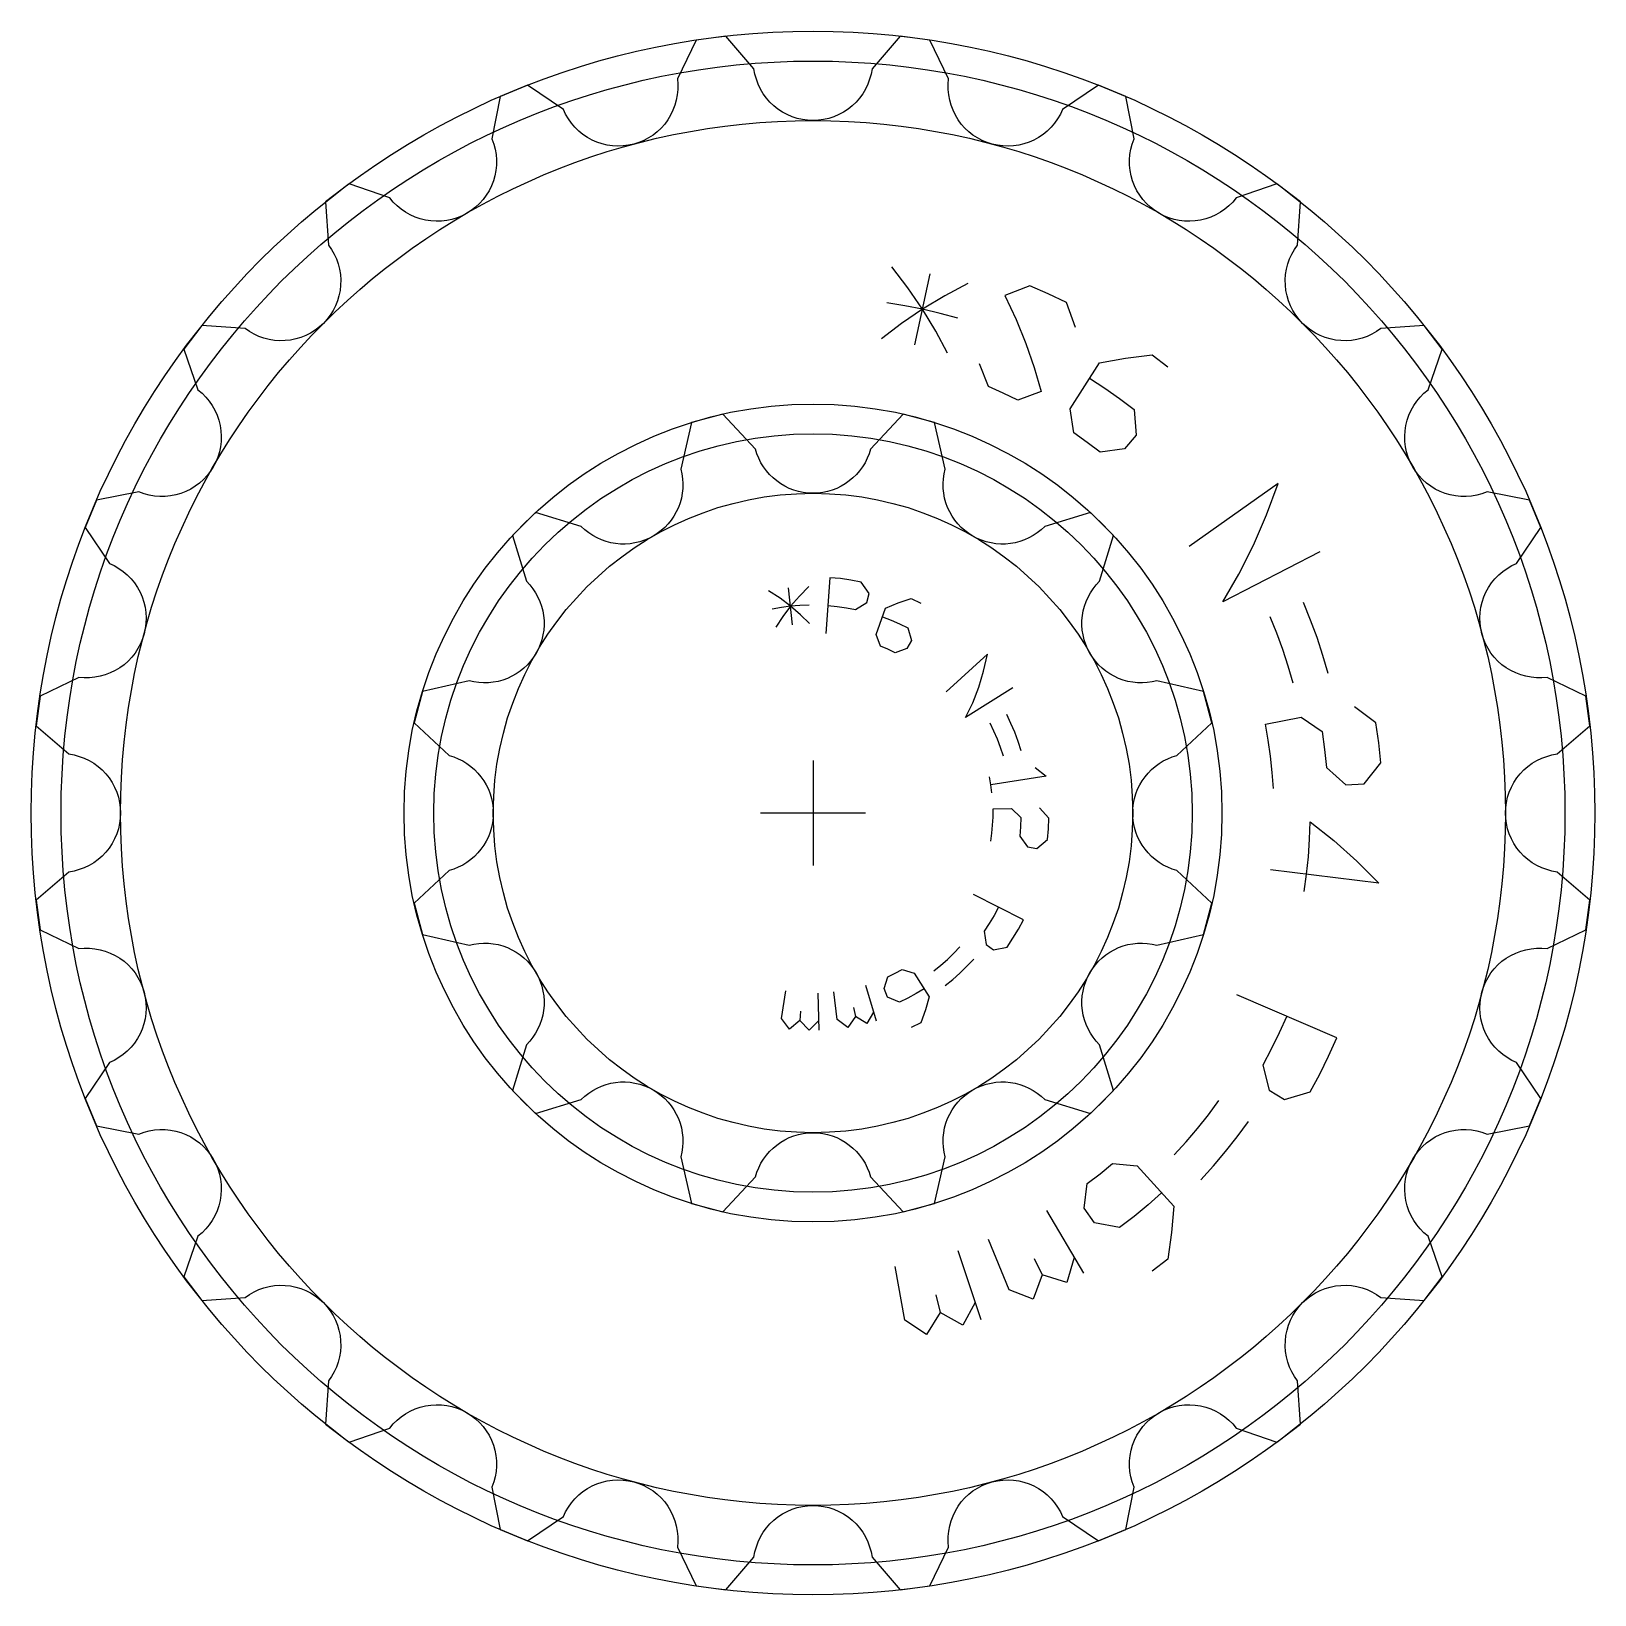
# Model space of a CAD drawing. Extents: x -23.9 to 23.9, y -23.9 to 23.9.
import ezdxf

# ---------------------------------------------------------------- set-up
doc = ezdxf.new("R2010")
doc.units = 0
for name, color, linetype in [('primarychainwheel', 7, 'CONTINUOUS'), ('primarychainwheel_guides', 5, 'CONTINUOUS'), ('primarychainwheel_texts', 7, 'CONTINUOUS'), ('secondarychainwheel', 7, 'CONTINUOUS'), ('secondarychainwheel_guides', 5, 'CONTINUOUS'), ('secondarychainwheel_texts', 7, 'CONTINUOUS')]:
    doc.layers.add(name, color=color, linetype=linetype)

msp = doc.modelspace()

# ---------------------------------------------------------------- linework, layer by layer
at = {"layer": 'primarychainwheel'}
msp.add_lwpolyline([(9.772212, 0), (9.778296, 0.148642), (9.796507, 0.29629), (9.826722, 0.441956), (9.868741, 0.584665), (9.922281, 0.723464), (9.986985, 0.857422), (10.06242, 0.985645), (10.148081, 1.107275), (10.243396, 1.221497), (10.347725, 1.327548), (10.460373, 1.424718), (10.580585, 1.512358), (10.707556, 1.589881), (10.840438, 1.656768), (10.978342, 1.712572), (11.120345, 1.75692), (12.193381, 2.754167), (11.936861, 3.711511), (10.508961, 4.038635), (10.363809, 4.00604), (10.216479, 3.985416), (10.067956, 3.976901), (9.919234, 3.980552), (9.771308, 3.996344), (9.625167, 4.024172), (9.481789, 4.06385), (9.342134, 4.115113), (9.207134, 4.177616), (9.077694, 4.250943), (8.95468, 4.334603), (8.838913, 4.428035), (8.731169, 4.530616), (8.632169, 4.641659), (8.542574, 4.76042), (8.462984, 4.886106), (8.393932, 5.017876), (8.335879, 5.154848), (8.289213, 5.296106), (8.254248, 5.440706), (8.231216, 5.587679), (8.220272, 5.736042), (8.221489, 5.884804), (8.234859, 6.032969), (8.260292, 6.179545), (8.297619, 6.323553), (8.34659, 6.464029), (8.406876, 6.600033), (8.478075, 6.730655), (8.559711, 6.855022), (8.651237, 6.972302), (8.752041, 7.08171), (9.182694, 8.481869), (8.481869, 9.182694), (7.08171, 8.752041), (6.972302, 8.651237), (6.855022, 8.559711), (6.730655, 8.478075), (6.600033, 8.406876), (6.464029, 8.34659), (6.323553, 8.297619), (6.179545, 8.260292), (6.032969, 8.234859), (5.884804, 8.221489), (5.736042, 8.220272), (5.587679, 8.231216), (5.440706, 8.254248), (5.296106, 8.289213), (5.154848, 8.335879), (5.017876, 8.393932), (4.886106, 8.462984), (4.76042, 8.542574), (4.641659, 8.632169), (4.530616, 8.731169), (4.428035, 8.838913), (4.334603, 8.95468), (4.250943, 9.077694), (4.177616, 9.207134), (4.115113, 9.342134), (4.06385, 9.481789), (4.024172, 9.625167), (3.996344, 9.771308), (3.980552, 9.919234), (3.976901, 10.067956), (3.985416, 10.216479), (4.00604, 10.363809), (4.038635, 10.508961), (3.711511, 11.936861), (2.754167, 12.193381), (1.75692, 11.120345), (1.712572, 10.978342), (1.656768, 10.840438), (1.589881, 10.707556), (1.512358, 10.580585), (1.424718, 10.460373), (1.327548, 10.347725), (1.221497, 10.243396), (1.107275, 10.148081), (0.985645, 10.06242), (0.857422, 9.986985), (0.723464, 9.922281), (0.584665, 9.868741), (0.441956, 9.826722), (0.29629, 9.796507), (0.148642, 9.778296), (0, 9.772212), (-0.148642, 9.778296), (-0.29629, 9.796507), (-0.441956, 9.826722), (-0.584665, 9.868741), (-0.723464, 9.922281), (-0.857422, 9.986985), (-0.985645, 10.06242), (-1.107275, 10.148081), (-1.221497, 10.243396), (-1.327548, 10.347725), (-1.424718, 10.460373), (-1.512358, 10.580585), (-1.589881, 10.707556), (-1.656768, 10.840438), (-1.712572, 10.978342), (-1.75692, 11.120345), (-2.754167, 12.193381), (-3.711511, 11.936861), (-4.038635, 10.508961), (-4.00604, 10.363809), (-3.985416, 10.216479), (-3.976901, 10.067956), (-3.980552, 9.919234), (-3.996344, 9.771308), (-4.024172, 9.625167), (-4.06385, 9.481789), (-4.115113, 9.342134), (-4.177616, 9.207134), (-4.250943, 9.077694), (-4.334603, 8.95468), (-4.428035, 8.838913), (-4.530616, 8.731169), (-4.641659, 8.632169), (-4.76042, 8.542574), (-4.886106, 8.462984), (-5.017876, 8.393932), (-5.154848, 8.335879), (-5.296106, 8.289213), (-5.440706, 8.254248), (-5.587679, 8.231216), (-5.736042, 8.220272), (-5.884804, 8.221489), (-6.032969, 8.234859), (-6.179545, 8.260292), (-6.323553, 8.297619), (-6.464029, 8.34659), (-6.600033, 8.406876), (-6.730655, 8.478075), (-6.855022, 8.559711), (-6.972302, 8.651237), (-7.08171, 8.752041), (-8.481869, 9.182694), (-9.182694, 8.481869), (-8.752041, 7.08171), (-8.651237, 6.972302), (-8.559711, 6.855022), (-8.478075, 6.730655), (-8.406876, 6.600033), (-8.34659, 6.464029), (-8.297619, 6.323553), (-8.260292, 6.179545), (-8.234859, 6.032969), (-8.221489, 5.884804), (-8.220272, 5.736042), (-8.231216, 5.587679), (-8.254248, 5.440706), (-8.289213, 5.296106), (-8.335879, 5.154848), (-8.393932, 5.017876), (-8.462984, 4.886106), (-8.542574, 4.76042), (-8.632169, 4.641659), (-8.731169, 4.530616), (-8.838913, 4.428035), (-8.95468, 4.334603), (-9.077694, 4.250943), (-9.207134, 4.177616), (-9.342134, 4.115113), (-9.481789, 4.06385), (-9.625167, 4.024172), (-9.771308, 3.996344), (-9.919234, 3.980552), (-10.067956, 3.976901), (-10.216479, 3.985416), (-10.363809, 4.00604), (-10.508961, 4.038635), (-11.936861, 3.711511), (-12.193381, 2.754167), (-11.120345, 1.75692), (-10.978342, 1.712572), (-10.840438, 1.656768), (-10.707556, 1.589881), (-10.580585, 1.512358), (-10.460373, 1.424718), (-10.347725, 1.327548), (-10.243396, 1.221497), (-10.148081, 1.107275), (-10.06242, 0.985645), (-9.986985, 0.857422), (-9.922281, 0.723464), (-9.868741, 0.584665), (-9.826722, 0.441956), (-9.796507, 0.29629), (-9.778296, 0.148642), (-9.772212, 0), (-9.778296, -0.148642), (-9.796507, -0.29629), (-9.826722, -0.441956), (-9.868741, -0.584665), (-9.922281, -0.723464), (-9.986985, -0.857422), (-10.06242, -0.985645), (-10.148081, -1.107275), (-10.243396, -1.221497), (-10.347725, -1.327548), (-10.460373, -1.424718), (-10.580585, -1.512358), (-10.707556, -1.589881), (-10.840438, -1.656768), (-10.978342, -1.712572), (-11.120345, -1.75692), (-12.193381, -2.754167), (-11.936861, -3.711511), (-10.508961, -4.038635), (-10.363809, -4.00604), (-10.216479, -3.985416), (-10.067956, -3.976901), (-9.919234, -3.980552), (-9.771308, -3.996344), (-9.625167, -4.024172), (-9.481789, -4.06385), (-9.342134, -4.115113), (-9.207134, -4.177616), (-9.077694, -4.250943), (-8.95468, -4.334603), (-8.838913, -4.428035), (-8.731169, -4.530616), (-8.632169, -4.641659), (-8.542574, -4.76042), (-8.462984, -4.886106), (-8.393932, -5.017876), (-8.335879, -5.154848), (-8.289213, -5.296106), (-8.254248, -5.440706), (-8.231216, -5.587679), (-8.220272, -5.736042), (-8.221489, -5.884804), (-8.234859, -6.032969), (-8.260292, -6.179545), (-8.297619, -6.323553), (-8.34659, -6.464029), (-8.406876, -6.600033), (-8.478075, -6.730655), (-8.559711, -6.855022), (-8.651237, -6.972302), (-8.752041, -7.08171), (-9.182694, -8.481869), (-8.481869, -9.182694), (-7.08171, -8.752041), (-6.972302, -8.651237), (-6.855022, -8.559711), (-6.730655, -8.478075), (-6.600033, -8.406876), (-6.464029, -8.34659), (-6.323553, -8.297619), (-6.179545, -8.260292), (-6.032969, -8.234859), (-5.884804, -8.221489), (-5.736042, -8.220272), (-5.587679, -8.231216), (-5.440706, -8.254248), (-5.296106, -8.289213), (-5.154848, -8.335879), (-5.017876, -8.393932), (-4.886106, -8.462984), (-4.76042, -8.542574), (-4.641659, -8.632169), (-4.530616, -8.731169), (-4.428035, -8.838913), (-4.334603, -8.95468), (-4.250943, -9.077694), (-4.177616, -9.207134), (-4.115113, -9.342134), (-4.06385, -9.481789), (-4.024172, -9.625167), (-3.996344, -9.771308), (-3.980552, -9.919234), (-3.976901, -10.067956), (-3.985416, -10.216479), (-4.00604, -10.363809), (-4.038635, -10.508961), (-3.711511, -11.936861), (-2.754167, -12.193381), (-1.75692, -11.120345), (-1.712572, -10.978342), (-1.656768, -10.840438), (-1.589881, -10.707556), (-1.512358, -10.580585), (-1.424718, -10.460373), (-1.327548, -10.347725), (-1.221497, -10.243396), (-1.107275, -10.148081), (-0.985645, -10.06242), (-0.857422, -9.986985), (-0.723464, -9.922281), (-0.584665, -9.868741), (-0.441956, -9.826722), (-0.29629, -9.796507), (-0.148642, -9.778296), (0, -9.772212), (0.148642, -9.778296), (0.29629, -9.796507), (0.441956, -9.826722), (0.584665, -9.868741), (0.723464, -9.922281), (0.857422, -9.986985), (0.985645, -10.06242), (1.107275, -10.148081), (1.221497, -10.243396), (1.327548, -10.347725), (1.424718, -10.460373), (1.512358, -10.580585), (1.589881, -10.707556), (1.656768, -10.840438), (1.712572, -10.978342), (1.75692, -11.120345), (2.754167, -12.193381), (3.711511, -11.936861), (4.038635, -10.508961), (4.00604, -10.363809), (3.985416, -10.216479), (3.976901, -10.067956), (3.980552, -9.919234), (3.996344, -9.771308), (4.024172, -9.625167), (4.06385, -9.481789), (4.115113, -9.342134), (4.177616, -9.207134), (4.250943, -9.077694), (4.334603, -8.95468), (4.428035, -8.838913), (4.530616, -8.731169), (4.641659, -8.632169), (4.76042, -8.542574), (4.886106, -8.462984), (5.017876, -8.393932), (5.154848, -8.335879), (5.296106, -8.289213), (5.440706, -8.254248), (5.587679, -8.231216), (5.736042, -8.220272), (5.884804, -8.221489), (6.032969, -8.234859), (6.179545, -8.260292), (6.323553, -8.297619), (6.464029, -8.34659), (6.600033, -8.406876), (6.730655, -8.478075), (6.855022, -8.559711), (6.972302, -8.651237), (7.08171, -8.752041), (8.481869, -9.182694), (9.182694, -8.481869), (8.752041, -7.08171), (8.651237, -6.972302), (8.559711, -6.855022), (8.478075, -6.730655), (8.406876, -6.600033), (8.34659, -6.464029), (8.297619, -6.323553), (8.260292, -6.179545), (8.234859, -6.032969), (8.221489, -5.884804), (8.220272, -5.736042), (8.231216, -5.587679), (8.254248, -5.440706), (8.289213, -5.296106), (8.335879, -5.154848), (8.393932, -5.017876), (8.462984, -4.886106), (8.542574, -4.76042), (8.632169, -4.641659), (8.731169, -4.530616), (8.838913, -4.428035), (8.95468, -4.334603), (9.077694, -4.250943), (9.207134, -4.177616), (9.342134, -4.115113), (9.481789, -4.06385), (9.625167, -4.024172), (9.771308, -3.996344), (9.919234, -3.980552), (10.067956, -3.976901), (10.216479, -3.985416), (10.363809, -4.00604), (10.508961, -4.038635), (11.936861, -3.711511), (12.193381, -2.754167), (11.120345, -1.75692), (10.978342, -1.712572), (10.840438, -1.656768), (10.707556, -1.589881), (10.580585, -1.512358), (10.460373, -1.424718), (10.347725, -1.327548), (10.243396, -1.221497), (10.148081, -1.107275), (10.06242, -0.985645), (9.986985, -0.857422), (9.922281, -0.723464), (9.868741, -0.584665), (9.826722, -0.441956), (9.796507, -0.29629), (9.778296, -0.148642)], close=True, dxfattribs=at)
at = {"layer": 'primarychainwheel_guides'}
for p, q in [((0, 1.6), (0, -1.6)), ((1.6, 0), (-1.6, 0))]:
    msp.add_line(p, q, dxfattribs=at)
for radius in [12.500559, 11.59111, 9.772212]:
    msp.add_circle((0, 0), radius, dxfattribs=at)
at = {"layer": 'primarychainwheel_texts'}
for points in [[(0.453793, 6.341233), (0.737058, 6.314579), (1.018846, 6.275278), (1.298594, 6.223409), (1.646266, 6.434736), (1.716791, 6.710397), (1.472957, 7.05903), (1.155647, 7.117864), (0.836023, 7.162442), (0.514724, 7.192674), (0.392862, 5.489791)], [(-0.104609, 5.787424), (-0.381311, 6.060927), (-0.682661, 6.320691), (-1.007958, 6.565062), (-1.356402, 6.79242)], [(-0.125179, 6.925397), (-0.417043, 6.628883), (-0.682661, 6.320691), (-0.921597, 6.002574), (-1.13352, 5.676298)], [(-0.621553, 5.754902), (-0.743768, 6.88648)], [(-0.114894, 6.356411), (-0.399177, 6.344905), (-0.682661, 6.320691), (-0.964777, 6.283818), (-1.244961, 6.234359)], [(2.120018, 5.993553), (2.386058, 5.892698), (2.64732, 5.78004), (2.903279, 5.655805), (3.012286, 5.273174), (2.871148, 5.026105), (2.513454, 4.896396), (2.291862, 5.00395), (2.065681, 5.101481), (1.930247, 5.457048), (2.214904, 6.261806), (2.599644, 6.420175), (3.002777, 6.556129), (3.293104, 6.415214)], [(6.111677, 3.827127), (4.664723, 2.921045), (4.8806, 3.369307), (5.065004, 3.842252), (5.21618, 4.337929), (5.332489, 4.854283), (4.07001, 3.705019)], [(6.362895, 1.905145), (6.271284, 2.187925), (6.167111, 2.466324), (6.050587, 2.739783), (5.921945, 3.007754)], [(5.817729, 1.741914), (5.733966, 2.000466), (5.638719, 2.255011), (5.532179, 2.505041), (5.414558, 2.750052)], [(5.469412, 0.614552), (5.436439, 0.858648), (5.392577, 1.101025)], [(6.786518, 1.385632), (7.122773, 1.124993), (5.436439, 0.858648)], [(5.436439, -0.858648), (5.469412, -0.614552), (5.491432, -0.369224), (5.502452, -0.123157), (5.502452, 0.123157), (6.071389, 0.135891), (6.355857, -0.142258), (6.343128, -0.426489), (6.317693, -0.709866), (6.560662, -1.036212), (6.841717, -1.080602), (7.165974, -0.80518), (7.194824, -0.483754), (7.209263, -0.161359), (6.924794, 0.154992)], [(5.668252, -2.878903), (5.533768, -3.129629), (5.3882, -3.374086), (5.231841, -3.611786), (5.291697, -4.014219), (5.518391, -4.186186), (5.934324, -4.096743), (6.111677, -3.827127), (6.27679, -3.549846), (6.429332, -3.265455), (4.907172, -2.492351)], [(3.69108, -4.822464), (3.90315, -4.652488), (4.107403, -4.473195), (4.303429, -4.284942), (4.490836, -4.088107)], [(4.036963, -5.274367), (4.268906, -5.088463), (4.492299, -4.892368), (4.706694, -4.686475), (4.911663, -4.471195)], [(3.397252, -5.373624), (3.153423, -5.520243), (2.903279, -5.655805), (2.64732, -5.78004), (2.279266, -5.628959), (2.172473, -5.36522), (2.291862, -5.00395), (2.513454, -4.896396), (2.730011, -4.779036), (3.093151, -4.892611), (3.549302, -5.614131), (3.435698, -6.014381), (3.293104, -6.415214), (3.002777, -6.556129)], [(0.169619, -6.355186), (-0.120036, -6.640904), (-0.399177, -6.344905), (-0.713215, -6.603585), (-0.964777, -6.283818), (-0.835236, -5.440085)], [(0.146844, -5.501871), (0.177211, -6.639624)], [(1.849732, -6.082405), (1.646266, -6.434736), (1.298594, -6.223409), (1.064446, -6.55614), (0.737058, -6.314579), (0.638092, -5.466716)], [(1.601367, -5.265716), (1.93252, -6.354635)], [(-0.381311, -6.060927), (-0.399177, -6.344905)], [(1.240473, -5.944868), (1.298594, -6.223409)]]:
    msp.add_lwpolyline(points, dxfattribs=at)
at = {"layer": 'secondarychainwheel'}
msp.add_lwpolyline([(21.164995, 0), (21.172356, 0.163468), (21.194378, 0.325613), (21.230883, 0.485123), (21.281576, 0.640707), (21.346046, 0.791105), (21.423772, 0.9351), (21.514125, 1.071528), (21.616373, 1.199283), (21.729689, 1.317331), (21.853156, 1.424718), (21.985774, 1.520575), (22.12647, 1.604125), (22.274106, 1.674691), (22.427486, 1.731705), (22.58537, 1.774702), (22.746479, 1.803337), (23.744068, 2.666647), (23.625187, 3.569634), (22.438149, 4.145332), (22.275119, 4.131293), (22.111486, 4.131962), (21.948576, 4.147335), (21.787707, 4.177287), (21.630181, 4.221575), (21.477272, 4.279841), (21.330218, 4.351613), (21.19021, 4.436311), (21.058381, 4.533249), (20.935797, 4.641643), (20.82345, 4.760615), (20.722251, 4.889202), (20.633017, 5.026364), (20.556472, 5.17099), (20.493234, 5.321911), (20.443815, 5.477904), (20.408616, 5.637707), (20.387922, 5.800027), (20.381899, 5.96355), (20.390596, 6.126952), (20.413944, 6.288912), (20.451753, 6.448118), (20.503717, 6.603281), (20.569416, 6.753147), (20.648317, 6.896502), (20.739783, 7.032185), (20.843073, 7.159099), (20.957351, 7.276217), (21.081692, 7.382591), (21.21509, 7.477359), (21.356465, 7.559755), (21.504674, 7.629111), (22.24483, 8.7212), (21.896289, 9.56265), (20.600697, 9.811504), (20.446855, 9.755748), (20.288625, 9.714043), (20.127287, 9.686728), (19.964148, 9.674023), (19.800526, 9.676031), (19.637747, 9.692736), (19.477128, 9.724002), (19.319969, 9.769577), (19.167543, 9.829092), (19.021081, 9.902066), (18.881771, 9.987906), (18.750739, 10.085919), (18.629045, 10.195312), (18.517676, 10.315199), (18.417532, 10.44461), (18.329423, 10.582498), (18.254064, 10.727745), (18.192063, 10.879178), (18.143922, 11.03557), (18.110032, 11.195656), (18.090666, 11.35814), (18.085981, 11.521707), (18.096015, 11.685033), (18.120687, 11.846796), (18.159797, 12.005687), (18.213029, 12.16042), (18.279951, 12.309743), (18.360023, 12.452448), (18.452596, 12.587378), (18.556921, 12.713443), (18.672153, 12.829622), (18.79736, 12.934975), (19.229643, 14.181418), (18.675195, 14.903988), (17.359341, 14.809038), (17.225172, 14.715364), (17.083128, 14.634128), (16.934357, 14.565986), (16.780065, 14.51149), (16.621499, 14.471081), (16.459943, 14.445087), (16.296704, 14.433717), (16.133105, 14.437063), (15.970468, 14.455099), (15.81011, 14.487679), (15.65333, 14.534538), (15.501395, 14.595298), (15.355535, 14.669467), (15.216931, 14.756445), (15.086706, 14.855527), (14.965912, 14.965912), (14.855527, 15.086706), (14.756445, 15.216931), (14.669467, 15.355535), (14.595298, 15.501395), (14.534538, 15.65333), (14.487679, 15.81011), (14.455099, 15.970468), (14.437063, 16.133105), (14.433717, 16.296704), (14.445087, 16.459943), (14.471081, 16.621499), (14.51149, 16.780065), (14.565986, 16.934357), (14.634128, 17.083128), (14.715364, 17.225172), (14.809038, 17.359341), (14.903988, 18.675195), (14.181418, 19.229643), (12.934975, 18.79736), (12.829622, 18.672153), (12.713443, 18.556921), (12.587378, 18.452596), (12.452448, 18.360023), (12.309743, 18.279951), (12.16042, 18.213029), (12.005687, 18.159797), (11.846796, 18.120687), (11.685033, 18.096015), (11.521707, 18.085981), (11.35814, 18.090666), (11.195656, 18.110032), (11.03557, 18.143922), (10.879178, 18.192063), (10.727745, 18.254064), (10.582498, 18.329423), (10.44461, 18.417532), (10.315199, 18.517676), (10.195312, 18.629045), (10.085919, 18.750739), (9.987906, 18.881771), (9.902066, 19.021081), (9.829092, 19.167543), (9.769577, 19.319969), (9.724002, 19.477128), (9.692736, 19.637747), (9.676031, 19.800526), (9.674023, 19.964148), (9.686728, 20.127287), (9.714043, 20.288625), (9.755748, 20.446855), (9.811504, 20.600697), (9.56265, 21.896289), (8.7212, 22.24483), (7.629111, 21.504674), (7.559755, 21.356465), (7.477359, 21.21509), (7.382591, 21.081692), (7.276217, 20.957351), (7.159099, 20.843073), (7.032185, 20.739783), (6.896502, 20.648317), (6.753147, 20.569416), (6.603281, 20.503717), (6.448118, 20.451753), (6.288912, 20.413944), (6.126952, 20.390596), (5.96355, 20.381899), (5.800027, 20.387922), (5.637707, 20.408616), (5.477904, 20.443815), (5.321911, 20.493234), (5.17099, 20.556472), (5.026364, 20.633017), (4.889202, 20.722251), (4.760615, 20.82345), (4.641643, 20.935797), (4.533249, 21.058381), (4.436311, 21.19021), (4.351613, 21.330218), (4.279841, 21.477272), (4.221575, 21.630181), (4.177287, 21.787707), (4.147335, 21.948576), (4.131962, 22.111486), (4.131293, 22.275119), (4.145332, 22.438149), (3.569634, 23.625187), (2.666647, 23.744068), (1.803337, 22.746479), (1.774702, 22.58537), (1.731705, 22.427486), (1.674691, 22.274106), (1.604125, 22.12647), (1.520575, 21.985774), (1.424718, 21.853156), (1.317331, 21.729689), (1.199283, 21.616373), (1.071528, 21.514125), (0.9351, 21.423772), (0.791105, 21.346046), (0.640707, 21.281576), (0.485123, 21.230883), (0.325613, 21.194378), (0.163468, 21.172356), (0, 21.164995), (-0.163468, 21.172356), (-0.325613, 21.194378), (-0.485123, 21.230883), (-0.640707, 21.281576), (-0.791105, 21.346046), (-0.9351, 21.423772), (-1.071528, 21.514125), (-1.199283, 21.616373), (-1.317331, 21.729689), (-1.424718, 21.853156), (-1.520575, 21.985774), (-1.604125, 22.12647), (-1.674691, 22.274106), (-1.731705, 22.427486), (-1.774702, 22.58537), (-1.803337, 22.746479), (-2.666647, 23.744068), (-3.569634, 23.625187), (-4.145332, 22.438149), (-4.131293, 22.275119), (-4.131962, 22.111486), (-4.147335, 21.948576), (-4.177287, 21.787707), (-4.221575, 21.630181), (-4.279841, 21.477272), (-4.351613, 21.330218), (-4.436311, 21.19021), (-4.533249, 21.058381), (-4.641643, 20.935797), (-4.760615, 20.82345), (-4.889202, 20.722251), (-5.026364, 20.633017), (-5.17099, 20.556472), (-5.321911, 20.493234), (-5.477904, 20.443815), (-5.637707, 20.408616), (-5.800027, 20.387922), (-5.96355, 20.381899), (-6.126952, 20.390596), (-6.288912, 20.413944), (-6.448118, 20.451753), (-6.603281, 20.503717), (-6.753147, 20.569416), (-6.896502, 20.648317), (-7.032185, 20.739783), (-7.159099, 20.843073), (-7.276217, 20.957351), (-7.382591, 21.081692), (-7.477359, 21.21509), (-7.559755, 21.356465), (-7.629111, 21.504674), (-8.7212, 22.24483), (-9.56265, 21.896289), (-9.811504, 20.600697), (-9.755748, 20.446855), (-9.714043, 20.288625), (-9.686728, 20.127287), (-9.674023, 19.964148), (-9.676031, 19.800526), (-9.692736, 19.637747), (-9.724002, 19.477128), (-9.769577, 19.319969), (-9.829092, 19.167543), (-9.902066, 19.021081), (-9.987906, 18.881771), (-10.085919, 18.750739), (-10.195312, 18.629045), (-10.315199, 18.517676), (-10.44461, 18.417532), (-10.582498, 18.329423), (-10.727745, 18.254064), (-10.879178, 18.192063), (-11.03557, 18.143922), (-11.195656, 18.110032), (-11.35814, 18.090666), (-11.521707, 18.085981), (-11.685033, 18.096015), (-11.846796, 18.120687), (-12.005687, 18.159797), (-12.16042, 18.213029), (-12.309743, 18.279951), (-12.452448, 18.360023), (-12.587378, 18.452596), (-12.713443, 18.556921), (-12.829622, 18.672153), (-12.934975, 18.79736), (-14.181418, 19.229643), (-14.903988, 18.675195), (-14.809038, 17.359341), (-14.715364, 17.225172), (-14.634128, 17.083128), (-14.565986, 16.934357), (-14.51149, 16.780065), (-14.471081, 16.621499), (-14.445087, 16.459943), (-14.433717, 16.296704), (-14.437063, 16.133105), (-14.455099, 15.970468), (-14.487679, 15.81011), (-14.534538, 15.65333), (-14.595298, 15.501395), (-14.669467, 15.355535), (-14.756445, 15.216931), (-14.855527, 15.086706), (-14.965912, 14.965912), (-15.086706, 14.855527), (-15.216931, 14.756445), (-15.355535, 14.669467), (-15.501395, 14.595298), (-15.65333, 14.534538), (-15.81011, 14.487679), (-15.970468, 14.455099), (-16.133105, 14.437063), (-16.296704, 14.433717), (-16.459943, 14.445087), (-16.621499, 14.471081), (-16.780065, 14.51149), (-16.934357, 14.565986), (-17.083128, 14.634128), (-17.225172, 14.715364), (-17.359341, 14.809038), (-18.675195, 14.903988), (-19.229643, 14.181418), (-18.79736, 12.934975), (-18.672153, 12.829622), (-18.556921, 12.713443), (-18.452596, 12.587378), (-18.360023, 12.452448), (-18.279951, 12.309743), (-18.213029, 12.16042), (-18.159797, 12.005687), (-18.120687, 11.846796), (-18.096015, 11.685033), (-18.085981, 11.521707), (-18.090666, 11.35814), (-18.110032, 11.195656), (-18.143922, 11.03557), (-18.192063, 10.879178), (-18.254064, 10.727745), (-18.329423, 10.582498), (-18.417532, 10.44461), (-18.517676, 10.315199), (-18.629045, 10.195312), (-18.750739, 10.085919), (-18.881771, 9.987906), (-19.021081, 9.902066), (-19.167543, 9.829092), (-19.319969, 9.769577), (-19.477128, 9.724002), (-19.637747, 9.692736), (-19.800526, 9.676031), (-19.964148, 9.674023), (-20.127287, 9.686728), (-20.288625, 9.714043), (-20.446855, 9.755748), (-20.600697, 9.811504), (-21.896289, 9.56265), (-22.24483, 8.7212), (-21.504674, 7.629111), (-21.356465, 7.559755), (-21.21509, 7.477359), (-21.081692, 7.382591), (-20.957351, 7.276217), (-20.843073, 7.159099), (-20.739783, 7.032185), (-20.648317, 6.896502), (-20.569416, 6.753147), (-20.503717, 6.603281), (-20.451753, 6.448118), (-20.413944, 6.288912), (-20.390596, 6.126952), (-20.381899, 5.96355), (-20.387922, 5.800027), (-20.408616, 5.637707), (-20.443815, 5.477904), (-20.493234, 5.321911), (-20.556472, 5.17099), (-20.633017, 5.026364), (-20.722251, 4.889202), (-20.82345, 4.760615), (-20.935797, 4.641643), (-21.058381, 4.533249), (-21.19021, 4.436311), (-21.330218, 4.351613), (-21.477272, 4.279841), (-21.630181, 4.221575), (-21.787707, 4.177287), (-21.948576, 4.147335), (-22.111486, 4.131962), (-22.275119, 4.131293), (-22.438149, 4.145332), (-23.625187, 3.569634), (-23.744068, 2.666647), (-22.746479, 1.803337), (-22.58537, 1.774702), (-22.427486, 1.731705), (-22.274106, 1.674691), (-22.12647, 1.604125), (-21.985774, 1.520575), (-21.853156, 1.424718), (-21.729689, 1.317331), (-21.616373, 1.199283), (-21.514125, 1.071528), (-21.423772, 0.9351), (-21.346046, 0.791105), (-21.281576, 0.640707), (-21.230883, 0.485123), (-21.194378, 0.325613), (-21.172356, 0.163468), (-21.164995, 0), (-21.172356, -0.163468), (-21.194378, -0.325613), (-21.230883, -0.485123), (-21.281576, -0.640707), (-21.346046, -0.791105), (-21.423772, -0.9351), (-21.514125, -1.071528), (-21.616373, -1.199283), (-21.729689, -1.317331), (-21.853156, -1.424718), (-21.985774, -1.520575), (-22.12647, -1.604125), (-22.274106, -1.674691), (-22.427486, -1.731705), (-22.58537, -1.774702), (-22.746479, -1.803337), (-23.744068, -2.666647), (-23.625187, -3.569634), (-22.438149, -4.145332), (-22.275119, -4.131293), (-22.111486, -4.131962), (-21.948576, -4.147335), (-21.787707, -4.177287), (-21.630181, -4.221575), (-21.477272, -4.279841), (-21.330218, -4.351613), (-21.19021, -4.436311), (-21.058381, -4.533249), (-20.935797, -4.641643), (-20.82345, -4.760615), (-20.722251, -4.889202), (-20.633017, -5.026364), (-20.556472, -5.17099), (-20.493234, -5.321911), (-20.443815, -5.477904), (-20.408616, -5.637707), (-20.387922, -5.800027), (-20.381899, -5.96355), (-20.390596, -6.126952), (-20.413944, -6.288912), (-20.451753, -6.448118), (-20.503717, -6.603281), (-20.569416, -6.753147), (-20.648317, -6.896502), (-20.739783, -7.032185), (-20.843073, -7.159099), (-20.957351, -7.276217), (-21.081692, -7.382591), (-21.21509, -7.477359), (-21.356465, -7.559755), (-21.504674, -7.629111), (-22.24483, -8.7212), (-21.896289, -9.56265), (-20.600697, -9.811504), (-20.446855, -9.755748), (-20.288625, -9.714043), (-20.127287, -9.686728), (-19.964148, -9.674023), (-19.800526, -9.676031), (-19.637747, -9.692736), (-19.477128, -9.724002), (-19.319969, -9.769577), (-19.167543, -9.829092), (-19.021081, -9.902066), (-18.881771, -9.987906), (-18.750739, -10.085919), (-18.629045, -10.195312), (-18.517676, -10.315199), (-18.417532, -10.44461), (-18.329423, -10.582498), (-18.254064, -10.727745), (-18.192063, -10.879178), (-18.143922, -11.03557), (-18.110032, -11.195656), (-18.090666, -11.35814), (-18.085981, -11.521707), (-18.096015, -11.685033), (-18.120687, -11.846796), (-18.159797, -12.005687), (-18.213029, -12.16042), (-18.279951, -12.309743), (-18.360023, -12.452448), (-18.452596, -12.587378), (-18.556921, -12.713443), (-18.672153, -12.829622), (-18.79736, -12.934975), (-19.229643, -14.181418), (-18.675195, -14.903988), (-17.359341, -14.809038), (-17.225172, -14.715364), (-17.083128, -14.634128), (-16.934357, -14.565986), (-16.780065, -14.51149), (-16.621499, -14.471081), (-16.459943, -14.445087), (-16.296704, -14.433717), (-16.133105, -14.437063), (-15.970468, -14.455099), (-15.81011, -14.487679), (-15.65333, -14.534538), (-15.501395, -14.595298), (-15.355535, -14.669467), (-15.216931, -14.756445), (-15.086706, -14.855527), (-14.965912, -14.965912), (-14.855527, -15.086706), (-14.756445, -15.216931), (-14.669467, -15.355535), (-14.595298, -15.501395), (-14.534538, -15.65333), (-14.487679, -15.81011), (-14.455099, -15.970468), (-14.437063, -16.133105), (-14.433717, -16.296704), (-14.445087, -16.459943), (-14.471081, -16.621499), (-14.51149, -16.780065), (-14.565986, -16.934357), (-14.634128, -17.083128), (-14.715364, -17.225172), (-14.809038, -17.359341), (-14.903988, -18.675195), (-14.181418, -19.229643), (-12.934975, -18.79736), (-12.829622, -18.672153), (-12.713443, -18.556921), (-12.587378, -18.452596), (-12.452448, -18.360023), (-12.309743, -18.279951), (-12.16042, -18.213029), (-12.005687, -18.159797), (-11.846796, -18.120687), (-11.685033, -18.096015), (-11.521707, -18.085981), (-11.35814, -18.090666), (-11.195656, -18.110032), (-11.03557, -18.143922), (-10.879178, -18.192063), (-10.727745, -18.254064), (-10.582498, -18.329423), (-10.44461, -18.417532), (-10.315199, -18.517676), (-10.195312, -18.629045), (-10.085919, -18.750739), (-9.987906, -18.881771), (-9.902066, -19.021081), (-9.829092, -19.167543), (-9.769577, -19.319969), (-9.724002, -19.477128), (-9.692736, -19.637747), (-9.676031, -19.800526), (-9.674023, -19.964148), (-9.686728, -20.127287), (-9.714043, -20.288625), (-9.755748, -20.446855), (-9.811504, -20.600697), (-9.56265, -21.896289), (-8.7212, -22.24483), (-7.629111, -21.504674), (-7.559755, -21.356465), (-7.477359, -21.21509), (-7.382591, -21.081692), (-7.276217, -20.957351), (-7.159099, -20.843073), (-7.032185, -20.739783), (-6.896502, -20.648317), (-6.753147, -20.569416), (-6.603281, -20.503717), (-6.448118, -20.451753), (-6.288912, -20.413944), (-6.126952, -20.390596), (-5.96355, -20.381899), (-5.800027, -20.387922), (-5.637707, -20.408616), (-5.477904, -20.443815), (-5.321911, -20.493234), (-5.17099, -20.556472), (-5.026364, -20.633017), (-4.889202, -20.722251), (-4.760615, -20.82345), (-4.641643, -20.935797), (-4.533249, -21.058381), (-4.436311, -21.19021), (-4.351613, -21.330218), (-4.279841, -21.477272), (-4.221575, -21.630181), (-4.177287, -21.787707), (-4.147335, -21.948576), (-4.131962, -22.111486), (-4.131293, -22.275119), (-4.145332, -22.438149), (-3.569634, -23.625187), (-2.666647, -23.744068), (-1.803337, -22.746479), (-1.774702, -22.58537), (-1.731705, -22.427486), (-1.674691, -22.274106), (-1.604125, -22.12647), (-1.520575, -21.985774), (-1.424718, -21.853156), (-1.317331, -21.729689), (-1.199283, -21.616373), (-1.071528, -21.514125), (-0.9351, -21.423772), (-0.791105, -21.346046), (-0.640707, -21.281576), (-0.485123, -21.230883), (-0.325613, -21.194378), (-0.163468, -21.172356), (0, -21.164995), (0.163468, -21.172356), (0.325613, -21.194378), (0.485123, -21.230883), (0.640707, -21.281576), (0.791105, -21.346046), (0.9351, -21.423772), (1.071528, -21.514125), (1.199283, -21.616373), (1.317331, -21.729689), (1.424718, -21.853156), (1.520575, -21.985774), (1.604125, -22.12647), (1.674691, -22.274106), (1.731705, -22.427486), (1.774702, -22.58537), (1.803337, -22.746479), (2.666647, -23.744068), (3.569634, -23.625187), (4.145332, -22.438149), (4.131293, -22.275119), (4.131962, -22.111486), (4.147335, -21.948576), (4.177287, -21.787707), (4.221575, -21.630181), (4.279841, -21.477272), (4.351613, -21.330218), (4.436311, -21.19021), (4.533249, -21.058381), (4.641643, -20.935797), (4.760615, -20.82345), (4.889202, -20.722251), (5.026364, -20.633017), (5.17099, -20.556472), (5.321911, -20.493234), (5.477904, -20.443815), (5.637707, -20.408616), (5.800027, -20.387922), (5.96355, -20.381899), (6.126952, -20.390596), (6.288912, -20.413944), (6.448118, -20.451753), (6.603281, -20.503717), (6.753147, -20.569416), (6.896502, -20.648317), (7.032185, -20.739783), (7.159099, -20.843073), (7.276217, -20.957351), (7.382591, -21.081692), (7.477359, -21.21509), (7.559755, -21.356465), (7.629111, -21.504674), (8.7212, -22.24483), (9.56265, -21.896289), (9.811504, -20.600697), (9.755748, -20.446855), (9.714043, -20.288625), (9.686728, -20.127287), (9.674023, -19.964148), (9.676031, -19.800526), (9.692736, -19.637747), (9.724002, -19.477128), (9.769577, -19.319969), (9.829092, -19.167543), (9.902066, -19.021081), (9.987906, -18.881771), (10.085919, -18.750739), (10.195312, -18.629045), (10.315199, -18.517676), (10.44461, -18.417532), (10.582498, -18.329423), (10.727745, -18.254064), (10.879178, -18.192063), (11.03557, -18.143922), (11.195656, -18.110032), (11.35814, -18.090666), (11.521707, -18.085981), (11.685033, -18.096015), (11.846796, -18.120687), (12.005687, -18.159797), (12.16042, -18.213029), (12.309743, -18.279951), (12.452448, -18.360023), (12.587378, -18.452596), (12.713443, -18.556921), (12.829622, -18.672153), (12.934975, -18.79736), (14.181418, -19.229643), (14.903988, -18.675195), (14.809038, -17.359341), (14.715364, -17.225172), (14.634128, -17.083128), (14.565986, -16.934357), (14.51149, -16.780065), (14.471081, -16.621499), (14.445087, -16.459943), (14.433717, -16.296704), (14.437063, -16.133105), (14.455099, -15.970468), (14.487679, -15.81011), (14.534538, -15.65333), (14.595298, -15.501395), (14.669467, -15.355535), (14.756445, -15.216931), (14.855527, -15.086706), (14.965912, -14.965912), (15.086706, -14.855527), (15.216931, -14.756445), (15.355535, -14.669467), (15.501395, -14.595298), (15.65333, -14.534538), (15.81011, -14.487679), (15.970468, -14.455099), (16.133105, -14.437063), (16.296704, -14.433717), (16.459943, -14.445087), (16.621499, -14.471081), (16.780065, -14.51149), (16.934357, -14.565986), (17.083128, -14.634128), (17.225172, -14.715364), (17.359341, -14.809038), (18.675195, -14.903988), (19.229643, -14.181418), (18.79736, -12.934975), (18.672153, -12.829622), (18.556921, -12.713443), (18.452596, -12.587378), (18.360023, -12.452448), (18.279951, -12.309743), (18.213029, -12.16042), (18.159797, -12.005687), (18.120687, -11.846796), (18.096015, -11.685033), (18.085981, -11.521707), (18.090666, -11.35814), (18.110032, -11.195656), (18.143922, -11.03557), (18.192063, -10.879178), (18.254064, -10.727745), (18.329423, -10.582498), (18.417532, -10.44461), (18.517676, -10.315199), (18.629045, -10.195312), (18.750739, -10.085919), (18.881771, -9.987906), (19.021081, -9.902066), (19.167543, -9.829092), (19.319969, -9.769577), (19.477128, -9.724002), (19.637747, -9.692736), (19.800526, -9.676031), (19.964148, -9.674023), (20.127287, -9.686728), (20.288625, -9.714043), (20.446855, -9.755748), (20.600697, -9.811504), (21.896289, -9.56265), (22.24483, -8.7212), (21.504674, -7.629111), (21.356465, -7.559755), (21.21509, -7.477359), (21.081692, -7.382591), (20.957351, -7.276217), (20.843073, -7.159099), (20.739783, -7.032185), (20.648317, -6.896502), (20.569416, -6.753147), (20.503717, -6.603281), (20.451753, -6.448118), (20.413944, -6.288912), (20.390596, -6.126952), (20.381899, -5.96355), (20.387922, -5.800027), (20.408616, -5.637707), (20.443815, -5.477904), (20.493234, -5.321911), (20.556472, -5.17099), (20.633017, -5.026364), (20.722251, -4.889202), (20.82345, -4.760615), (20.935797, -4.641643), (21.058381, -4.533249), (21.19021, -4.436311), (21.330218, -4.351613), (21.477272, -4.279841), (21.630181, -4.221575), (21.787707, -4.177287), (21.948576, -4.147335), (22.111486, -4.131962), (22.275119, -4.131293), (22.438149, -4.145332), (23.625187, -3.569634), (23.744068, -2.666647), (22.746479, -1.803337), (22.58537, -1.774702), (22.427486, -1.731705), (22.274106, -1.674691), (22.12647, -1.604125), (21.985774, -1.520575), (21.853156, -1.424718), (21.729689, -1.317331), (21.616373, -1.199283), (21.514125, -1.071528), (21.423772, -0.9351), (21.346046, -0.791105), (21.281576, -0.640707), (21.230883, -0.485123), (21.194378, -0.325613), (21.172356, -0.163468)], close=True, dxfattribs=at)
at = {"layer": 'secondarychainwheel_guides'}
for p, q in [((0, 1.6), (0, -1.6)), ((1.6, 0), (-1.6, 0))]:
    msp.add_line(p, q, dxfattribs=at)
for radius in [23.893342, 22.983893, 21.164995]:
    msp.add_circle((0, 0), radius, dxfattribs=at)
at = {"layer": 'secondarychainwheel_texts'}
for points in [[(4.112091, 14.056911), (3.751315, 14.731121), (3.347968, 15.396696), (2.902235, 16.051466), (2.414399, 16.693268)], [(3.112013, 14.311583), (3.583923, 16.481809)], [(4.735653, 16.188518), (4.025353, 15.807248), (3.347968, 15.396696), (2.704656, 14.958714), (2.096485, 14.495199)], [(8.027508, 14.834205), (7.746783, 15.605141), (7.192186, 15.868382), (6.628658, 16.11192), (5.863871, 15.814852), (6.206155, 15.084965), (6.504553, 14.351234), (6.759241, 13.615835), (6.970494, 12.880926), (6.26547, 12.621181), (5.816921, 12.834086), (5.36115, 13.031056), (5.091751, 13.732447)], [(4.423872, 15.122714), (3.888334, 15.269184), (3.347968, 15.396696), (2.803446, 15.50509), (2.255442, 15.594233)], [(8.456216, 13.295095), (8.919369, 12.988918), (9.371447, 12.666614), (9.811889, 12.328583), (9.879301, 11.553255), (9.518454, 11.131266), (8.77462, 11.025261), (8.38074, 11.327557), (7.976453, 11.615788), (7.860247, 12.358096), (8.754201, 13.763594), (9.547979, 13.904338), (10.362154, 14.005672), (10.849158, 13.631906)], [(15.487697, 7.978992), (12.526195, 6.453277), (13.017539, 7.29786), (13.464023, 8.184571), (13.863307, 9.111267), (14.213147, 10.075691), (11.495359, 8.149053)], [(15.745363, 4.260996), (15.585468, 4.813079), (15.406222, 5.359185), (15.207847, 5.898638), (14.99059, 6.430767)], [(14.67345, 3.970915), (14.52444, 4.485414), (14.357397, 4.994343), (14.172527, 5.49707), (13.97006, 5.992973)], [(14.071109, 0.744461), (14.036146, 1.239741), (13.983754, 1.733481), (13.914, 2.22507), (13.82697, 2.713895), (14.91665, 2.927773), (15.558807, 2.488101), (15.636807, 1.9384), (15.695392, 1.386293), (16.288949, 0.8618), (16.843408, 0.891135), (17.354638, 1.532846), (17.28986, 2.143319), (17.203615, 2.751131), (16.551169, 3.248589)], [(15.010538, -2.400424), (15.085789, -1.870094), (15.14231, -1.337442), (15.180029, -0.80313), (15.1989, -0.267821), (15.919309, -0.842243), (16.617195, -1.467712), (17.28986, -2.143319), (13.983754, -1.733481)], [(14.480325, -6.21187), (14.252483, -6.718173), (14.006946, -7.216134), (13.744017, -7.705136), (13.938476, -8.472983), (14.412928, -8.761395), (15.196973, -8.519689), (15.487697, -7.978992), (15.759192, -7.428388), (16.01112, -6.868561), (12.94953, -5.555179)], [(11.043233, -10.446306), (11.404413, -10.050755), (11.751433, -9.642724), (12.083862, -9.22272), (12.401288, -8.791265)], [(11.849954, -11.209421), (12.237519, -10.784974), (12.609889, -10.347136), (12.966603, -9.896451), (13.307217, -9.433478)], [(10.655694, -11.607038), (10.240148, -11.975245), (9.811889, -12.328583), (9.371447, -12.666614), (8.605063, -12.531208), (8.290758, -12.073498), (8.38074, -11.327557), (8.77462, -11.025261), (9.157606, -10.709276), (9.904712, -10.789009), (11.031184, -12.016052), (10.961843, -12.819224), (10.849158, -13.631906), (10.362154, -14.005672)], [(7.138683, -12.148644), (8.263858, -14.06347)], [(4.430211, -13.376232), (5.128486, -15.484546)], [(7.982564, -13.584764), (7.763254, -14.345885), (7.006127, -14.113161), (6.733764, -14.85695), (5.994904, -14.571488), (5.36115, -13.031056)], [(6.759241, -13.615835), (7.006127, -14.113161)], [(4.953917, -14.957468), (4.579762, -15.655616), (3.888334, -15.269184), (3.465946, -15.939252), (2.803446, -15.50509), (2.507078, -13.865962)], [(3.751315, -14.731121), (3.888334, -15.269184)]]:
    msp.add_lwpolyline(points, dxfattribs=at)

doc.saveas('drawing.dxf')
